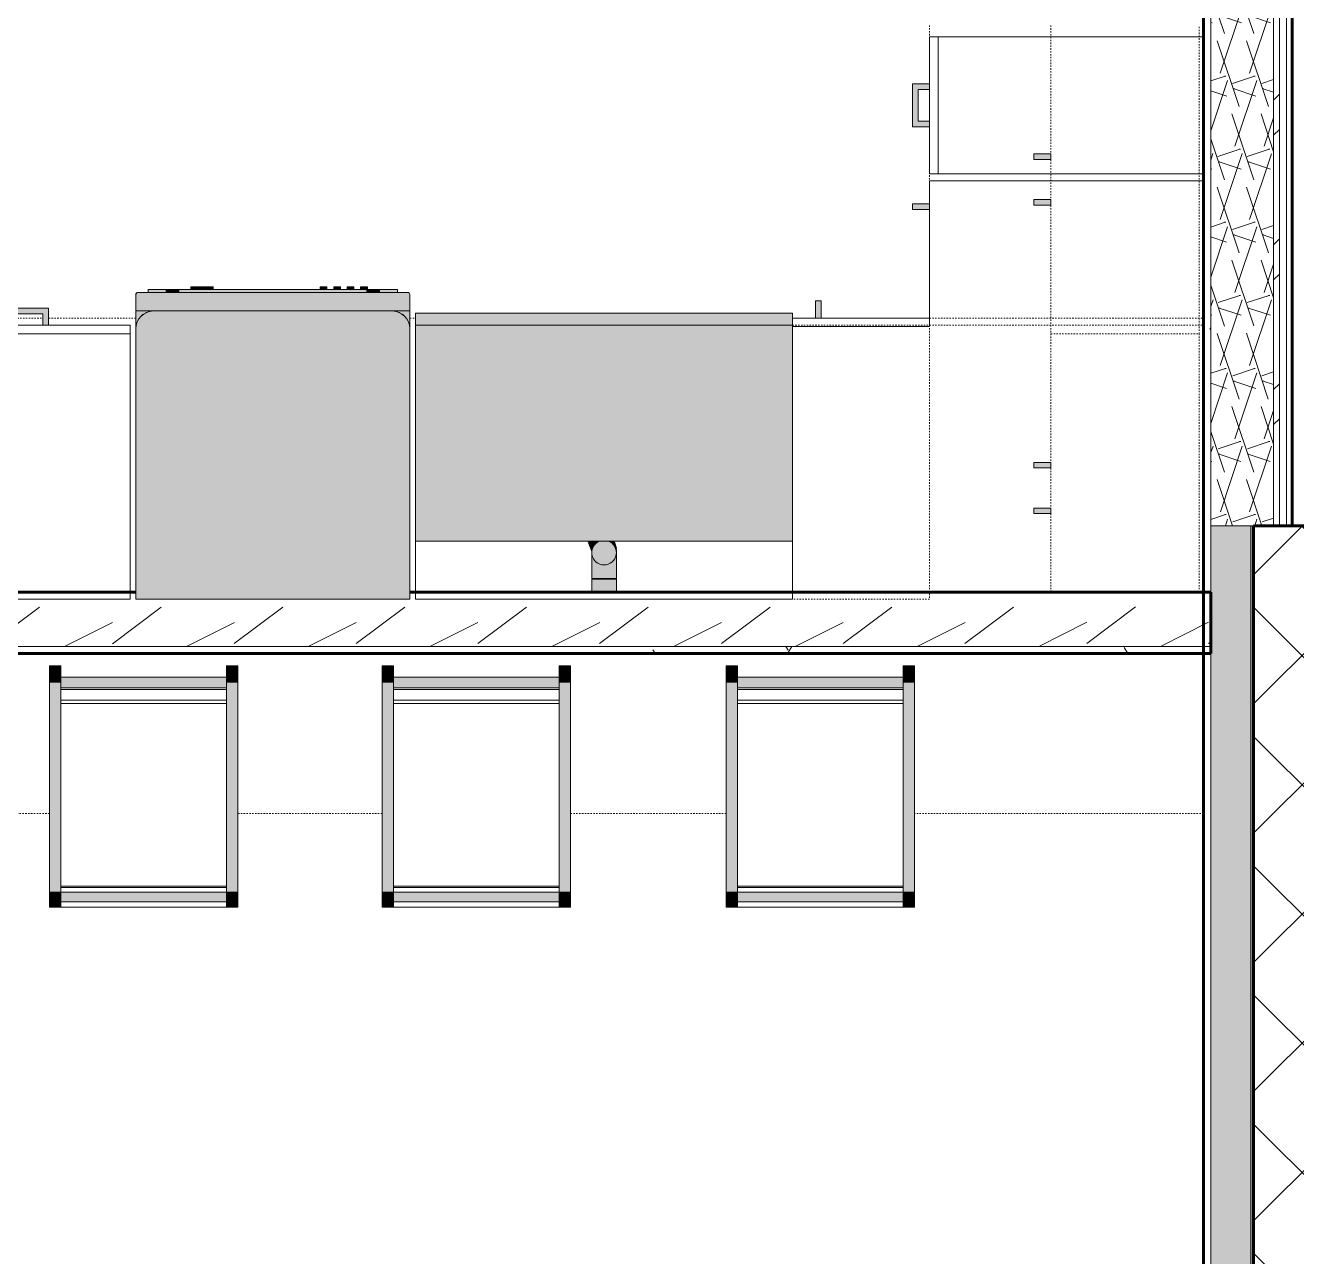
# Model space of a CAD drawing. Header units: inches. Extents: x -4169 to -1846, y 9706 to 12377.
# Drawn here: x -2747.9 to -2636.6, y 10197.6 to 10305.4 of the extents above; entities that cross this region are included whole.
import ezdxf

# ---------------------------------------------------------------- set-up
doc = ezdxf.new("R2010")
doc.units = ezdxf.units.IN
doc.header["$MEASUREMENT"] = 0
doc.linetypes.add('Dash', pattern=[0.25, 0.125, -0.125])
for name, color, linetype, lineweight in [('0-1', 7, 'Continuous', 5), ('0-2', 50, 'Continuous', 18), ('A-GENM-1', 11, 'Continuous', 9), ('A-GENM-2', 250, 'Continuous', 9), ('A-WALL', 113, 'Continuous', 18), ('A-WALL-13', 113, 'Continuous', 5), ('A-WALL-14', 113, 'Continuous', 60), ('A-WALL-4', 10, 'Continuous', 60), ('A-WALL-5', 50, 'Continuous', 18), ('A-WALL-PATT-1', 250, 'Continuous', 9), ('A-WALL-PATT-2', 253, 'Continuous', 9), ('A-WALL-PATT-3', 45, 'Continuous', 9), ('A-WALL-PATT-4', 111, 'Continuous', 9), ('I-FURN-1', 250, 'Continuous', 9), ('I-FURN-2', 9, 'Continuous', 9), ('I-WALL-3', 2, 'Continuous', 60), ('P-SANR-FIXT-2', 250, 'Continuous', 9), ('P-SANR-FIXT-3', 55, 'Continuous', 9), ('Q-CASE-1', 9, 'Continuous', 9), ('Q-CASE-3', 250, 'Continuous', 9), ('Q-CASE-4', 250, 'Dash', 9), ('Q-CASE-5', 254, 'Continuous', 9), ('Q-CASE-HDLN-1', 250, 'Dash', 9), ('Q-SPCQ-1', 250, 'Continuous', 9), ('Q-SPCQ-2', 55, 'Continuous', 9)]:
    doc.layers.add(name, color=color, linetype=linetype, lineweight=lineweight)
pattern_1 = [(0, (0, 0), (20.48, 5.12), [0.845, -14.515, 0.845, -14.515, -81.92]), (0, (0, 0), (20.48, 5.12), [-30.72, 0.845, -29.875, 0.845, -14.515, -35.84]), (0, (0, 0), (20.48, 5.12), [-76.8, 0.845, -9.395, 0.845, -24.755]), (120, (7.68, 2.56), (-14.67405, 15.1762003), [0.845, -14.515, 0.845, -14.515, -81.92]), (120, (7.68, 2.56), (-14.67405, 15.1762003), [-30.72, 0.845, -29.875, 0.845, -14.515, -35.84]), (120, (7.68, 2.56), (-14.67405, 15.1762003), [-76.8, 0.845, -9.395, 0.845, -24.755]), (240, (10.24, 12.8), (-5.80595, -20.2962003), [0.845, -14.515, 0.845, -14.515, -81.92]), (240, (10.24, 12.8), (-5.80595, -20.2962003), [-30.72, 0.845, -29.875, 0.845, -14.515, -35.84]), (240, (10.24, 12.8), (-5.80595, -20.2962003), [-76.8, 0.845, -9.395, 0.845, -24.755])]
pattern_2 = [(45, (0, 0), (-5.656854, 5.656854), []), (135, (0, 0), (-5.656854, -5.656854), [])]
pattern_3 = [(161.57, (0.32, 0.32), (-2.560496185, -0.000537386), [0, -18.214, 2.022, 0]), (18.43, (-0.32, 0.32), (-2.560496185, 0.000537386), [0, -18.214, 2.022, 0]), (108.43, (0.32, 0.32), (1.27922091, -6.400876726), [6.07, -14.166]), (71.57, (-0.32, 0.32), (1.27922091, 6.400876726), [6.07, -14.166])]

# ---------------------------------------------------------------- blocks, each defined once
blk = doc.blocks.new('OD_CW_Countertop - OD_CW_Countertop-V12-ENLARGED RCP - 2ND FLOOR PLAN')
at = {"layer": 'Q-CASE-HDLN-1'}
for p, q in [((10.79, 19.38), (13.54, 19.38)), ((14.04, 19.38), (21.65, 19.38)), ((45.66, 19.38), (46.16, 19.38)), ((79.16, 19.38), (81.17, 19.38)), ((81.66, 19.38), (115.16, 19.38)), ((14.11, -24), (0.74, -24)), ((43.23, -24), (30.61, -24)), ((73.35, -24), (59.73, -24)), ((115.16, -24), (89.85, -24))]:
    blk.add_line(p, q, dxfattribs=at)
blk = doc.blocks.new('OD_CW_Countertop - OD_CW_Countertop-V13-ENLARGED RCP - 2ND FLOOR PLAN')
at = {"layer": 'Q-CASE-HDLN-1'}
for p, q in [((0.74, 24), (0.74, 0)), ((70.36, 0), (70.36, 24)), ((0.74, 0), (10.24, 0)), ((10.73, 0), (14.11, 0)), ((44.11, 0), (49.24, 0)), ((49.74, 0), (52.49, 0)), ((52.99, 0), (59.74, 0)), ((60.23, 0), (70.36, 0))]:
    blk.add_line(p, q, dxfattribs=at)
blk = doc.blocks.new('Dishwasher_15404 - 34_ counter-1372825-ENLARGED RCP - 2ND FLOOR PLAN')
at = {"layer": 'Q-SPCQ-2'}
for points in [[(0, -24), (23.68, -24), (24.08, -23.95), (24.46, -23.79), (24.83, -23.48), (25.07, -23.15), (25.2, -22.77), (25.25, -22.43), (25.25, -1.57), (25.17, -1.1), (24.98, -0.71), (24.74, -0.42), (24.46, -0.21), (24.08, -0.05), (23.68, 0), (0, 0), (0, -15.5)], [(26.68, -24), (26.82, -23.94), (26.87, -23.8), (26.87, -0.15), (26.82, -0.06), (26.68, 0), (25.25, 0), (25.25, -24), (26.59, -24)], [(27.12, -2.61), (27.12, -1.09), (26.87, -1.09), (26.87, -2.61)], [(27.12, -3.81), (27.12, -2.61), (26.87, -2.63), (26.87, -3.81)], [(27.12, -20.19), (27.12, -3.81), (26.87, -3.81), (26.87, -20.19)], [(27.37, -5.81), (27.37, -4.82), (27.12, -4.82), (27.12, -5.81)], [(27.37, -6.79), (27.37, -5.81), (27.12, -5.81), (27.12, -6.79)], [(27.37, -16.74), (27.37, -16.15), (27.12, -16.15), (27.12, -16.74)], [(27.37, -17.92), (27.37, -17.33), (27.12, -17.33), (27.12, -17.92)], [(27.37, -19.1), (27.37, -18.51), (27.12, -18.51), (27.12, -19.1)], [(27.12, -20.28), (27.37, -20.28), (27.37, -19.69), (27.12, -19.69), (27.12, -20.19)], [(26.87, -21.39), (27.12, -21.39), (27.12, -20.19), (26.87, -20.19), (26.87, -21.24)], [(26.87, -22.91), (27.12, -22.91), (27.12, -21.39), (26.87, -21.39)]]:
    blk.add_hatch(color=256, dxfattribs=at).paths.add_polyline_path(points, flags=0)
h = blk.add_hatch(color=256, dxfattribs=at)
h.paths.add_polyline_path([(25.25, -24), (25.25, -22.43), (25.2, -22.83), (24.96, -23.33), (24.74, -23.58), (24.46, -23.79), (24.08, -23.95), (23.68, -24), (25.05, -24)], flags=0)
h.paths.add_polyline_path([(25.25, -1.57), (25.25, 0), (23.68, 0), (24.08, -0.05), (24.46, -0.21), (24.83, -0.52), (25.04, -0.79), (25.22, -1.25)], flags=0)
h = blk.add_hatch(color=256, dxfattribs=at)
h.paths.add_polyline_path([(25.07, -23.15), (25.12, -23.05), (25.13, -22.98)], flags=0)
h.paths.add_polyline_path([(25.2, -22.8), (25.22, -22.75), (25.2, -22.78)], flags=0)
h.paths.add_polyline_path([(25, -0.74), (24.96, -0.67), (24.98, -0.71)], flags=0)
at = {"layer": 'Q-SPCQ-1'}
for p, q in [((0, -24), (0, 0)), ((0, 0), (23.68, 0)), ((23.68, 0), (25.25, 0)), ((25.25, 0), (26.68, 0)), ((25.25, 0), (25.25, -1.57)), ((26.87, -0.2), (26.87, -23.8)), ((27.12, -1.09), (26.87, -1.09)), ((27.12, -2.61), (27.12, -1.09)), ((25.25, -1.57), (25.25, -22.43)), ((27.12, -3.81), (27.12, -2.61)), ((27.12, -20.19), (27.12, -3.81)), ((27.12, -4.82), (27.37, -4.82)), ((27.37, -5.81), (27.37, -4.82)), ((27.37, -6.79), (27.37, -5.81)), ((27.37, -6.79), (27.12, -6.79)), ((27.37, -16.15), (27.12, -16.15)), ((27.37, -16.74), (27.37, -16.15)), ((27.37, -16.74), (27.12, -16.74)), ((27.37, -17.33), (27.12, -17.33)), ((27.37, -17.92), (27.37, -17.33)), ((27.37, -17.92), (27.12, -17.92)), ((27.37, -18.51), (27.12, -18.51)), ((27.37, -19.1), (27.37, -18.51)), ((27.37, -19.1), (27.12, -19.1)), ((27.37, -19.69), (27.12, -19.69)), ((27.37, -20.28), (27.37, -19.69)), ((27.12, -21.39), (27.12, -20.19)), ((27.37, -20.28), (27.12, -20.28)), ((27.12, -22.91), (27.12, -21.39)), ((25.25, -22.43), (25.25, -24)), ((27.12, -22.91), (26.87, -22.91)), ((23.68, -24), (0, -24)), ((25.25, -24), (23.68, -24)), ((26.68, -24), (25.25, -24))]:
    blk.add_line(p, q, dxfattribs=at)
for centre, radius, start, end in [((26.68, -0.2), 0.197, 0, 90), ((23.68, -1.57), 1.57, 0, 90), ((23.68, -1.57), 1.57, 32.077, 42.3359), ((23.68, -1.57), 1.57, 17.8182, 27.5266), ((26.68, -0.2), 0.197, 15, 75), ((23.68, -1.57), 1.57, 0, 13.6425), ((23.68, -22.43), 1.57, 270, 0), ((23.68, -22.43), 1.57, 317.6641, 327.923), ((23.68, -22.43), 1.57, 332.4734, 342.1818), ((23.68, -22.43), 1.57, 346.3575, 0), ((26.68, -23.8), 0.197, 270, 0)]:
    blk.add_arc(centre, radius, start, end, dxfattribs=at)
blk = doc.blocks.new('Bar_Stool_6722_1_ - Bar_Stool_6722_1_-1372833-ENLARGED RCP - 2ND FLOOR PLAN')
at = {"layer": 'I-FURN-2'}
for points in [[(0, -0.46), (0, -0.75), (1, -0.75), (1, 0), (0, 0)], [(15.5, 0), (15.5, -0.75), (16.5, -0.75), (16.5, 0), (16, 0)], [(0, -1.3), (1, -1.3), (1, -0.75), (0, -0.75), (0, -0.94)], [(1, -0.75), (1, -1.3), (15.5, -1.3), (15.5, -0.46), (1, -0.46), (1, -0.75)], [(15.5, -1.3), (16.5, -1.3), (16.5, -0.75), (15.5, -0.75), (15.5, -0.94)], [(0, -1.83), (0, -19.69), (1, -19.69), (1, -1.3), (0, -1.3)], [(15.5, -17.83), (15.5, -19.69), (16.5, -19.69), (16.5, -1.3), (15.5, -1.3), (15.5, -1.83)], [(0, -19.89), (0, -20.14), (1, -20.14), (1, -19.69), (0, -19.69)], [(1, -20.14), (15.5, -20.13), (15.5, -19.22), (1, -19.22), (1, -19.69)], [(15.5, -19.92), (15.5, -20.14), (16.5, -20.14), (16.5, -19.69), (15.5, -19.7), (15.5, -19.89)], [(0, -21.13), (1, -21.13), (1, -20.14), (0, -20.14)], [(15.5, -21.13), (16.5, -21.13), (16.5, -20.14), (15.5, -20.14)]]:
    blk.add_hatch(color=256, dxfattribs=at).paths.add_polyline_path(points, flags=0)
at = {"layer": 'I-FURN-1'}
for p, q in [((0, 0), (0, -0.75)), ((0, 0), (1, 0)), ((1, -0.75), (1, 0)), ((0, -0.75), (0, -1.3)), ((1, -0.75), (0, -0.75)), ((15.5, 0), (1, 0)), ((15.5, -0.46), (1, -0.46)), ((1, -1.3), (1, -0.75)), ((15.5, 0), (15.5, -0.75)), ((15.5, 0), (16.5, 0)), ((15.5, -0.75), (15.5, -1.3)), ((16.5, -0.75), (15.5, -0.75)), ((16.5, -0.75), (16.5, 0)), ((16.5, -1.3), (16.5, -0.75)), ((0, -1.3), (0, -19.69)), ((1, -1.3), (0, -1.3)), ((1, -1.3), (15.5, -1.3)), ((1, -19.69), (1, -1.3)), ((15.5, -1.73), (1, -1.73)), ((15.5, -1.83), (1, -1.83)), ((15.5, -1.3), (15.5, -19.69)), ((16.5, -1.3), (15.5, -1.3)), ((16.5, -19.69), (16.5, -1.3)), ((15.5, -17.83), (1, -17.83)), ((15.5, -18.13), (1, -18.13)), ((1, -19.69), (0, -19.69)), ((0, -19.69), (0, -20.14)), ((15.5, -19.07), (1, -19.07)), ((15.5, -19.22), (1, -19.22)), ((1, -20.14), (1, -19.69)), ((15.5, -19.69), (15.5, -20.14)), ((16.5, -19.69), (15.5, -19.69)), ((16.5, -20.14), (16.5, -19.69)), ((0, -20.14), (0, -21.13)), ((1, -20.14), (0, -20.14)), ((0, -21.13), (1, -21.13)), ((1, -20.14), (15.5, -20.14)), ((1, -21.13), (1, -20.14)), ((15.5, -20.14), (15.5, -21.13)), ((16.5, -20.14), (15.5, -20.14)), ((15.5, -21.13), (16.5, -21.13)), ((16.5, -21.13), (16.5, -20.14))]:
    blk.add_line(p, q, dxfattribs=at)
blk = doc.blocks.new('300 Series Wall Hung Cabinet_302 - 27_ X 36_-V16-ENLARGED RCP - 2ND FLOOR PLAN')
at = {"layer": 'Q-CASE-1'}
for points in [[(-1.76, -13.19), (-2.25, -13.19), (-2.25, -14.69), (-1.76, -14.69)], [(2.24, -13.19), (1.75, -13.19), (1.75, -14.69), (2.24, -14.69)]]:
    blk.add_hatch(color=256, dxfattribs=at).paths.add_polyline_path(points, flags=0)
at = {"layer": 'Q-CASE-3'}
for p, q in [((-1.76, -13.19), (-2.25, -13.19)), ((-2.25, -13.19), (-2.25, -14.69)), ((-1.76, -14.69), (-1.76, -13.19)), ((2.24, -13.19), (1.75, -13.19)), ((1.75, -13.19), (1.75, -14.69)), ((2.24, -14.69), (2.24, -13.19)), ((-2.25, -14.69), (-1.76, -14.69)), ((1.75, -14.69), (2.24, -14.69))]:
    blk.add_line(p, q, dxfattribs=at)
at = {"layer": 'Q-CASE-4'}
for p, q in [((13.5, -0.19), (-13.5, -0.19)), ((13.5, -13.19), (13.5, -0.19)), ((-13.5, -13.19), (13.5, -13.19))]:
    blk.add_line(p, q, dxfattribs=at)
blk = doc.blocks.new('Base Cabinet 4 Drawer 254 - Base Cabinet 4 Drawer 254 12_-2569780-ENLARGED RCP - 2ND FLOOR PLAN')
at = {"layer": 'Q-CASE-5'}
blk.add_hatch(color=256, dxfattribs=at).paths.add_polyline_path([(2.61, 24), (2.61, 25.5), (-1.14, 25.5), (-1.14, 24), (-0.64, 24), (-0.64, 25), (2.11, 25), (2.11, 24)], flags=0)
at = {"layer": 'Q-CASE-3'}
for p, q in [((-1.14, 24), (-1.14, 25.5)), ((-1.14, 25.5), (2.61, 25.5)), ((2.11, 25), (-0.64, 25)), ((-0.64, 24), (-0.64, 25)), ((2.11, 24), (2.11, 25)), ((2.61, 25.5), (2.61, 24)), ((-5.26, 24), (6.74, 24)), ((-5.26, 23.25), (-5.26, 24)), ((-1.14, 24), (-0.64, 24)), ((2.61, 24), (2.11, 24)), ((6.74, 24), (6.74, 23.25)), ((6.74, 23.25), (-5.26, 23.25)), ((-5.26, 23.25), (-5.26, 0)), ((6.74, 0), (6.74, 23.25)), ((-5.26, 0), (6.74, 0))]:
    blk.add_line(p, q, dxfattribs=at)
blk = doc.blocks.new('Vanity Cabinet-Double Door - 33_-2318066-ENLARGED RCP - 2ND FLOOR PLAN')
at = {"layer": 'Q-CASE-3'}
for p, q in [((-15.76, 24), (-15.76, 0)), ((17.24, 24), (-15.76, 24)), ((17.24, 0), (17.24, 24)), ((-15.76, 0), (17.24, 0))]:
    blk.add_line(p, q, dxfattribs=at)
blk = doc.blocks.new('Base Cabinet-Single Door - 12_-2208689-ENLARGED RCP - 2ND FLOOR PLAN')
at = {"layer": 'Q-CASE-4'}
for p, q in [((-5.26, -24), (-5.26, 0)), ((-5.26, 0), (6.74, 0)), ((6.74, 0), (6.74, -24)), ((6.74, -24), (-5.26, -24))]:
    blk.add_line(p, q, dxfattribs=at)
blk = doc.blocks.new('Base Cabinet 3 Drawer 230 - Base Cabinet 3 Drawer 230 18_-2579417-ENLARGED RCP - 2ND FLOOR PLAN')
at = {"layer": 'Q-CASE-5'}
blk.add_hatch(color=256, dxfattribs=at).paths.add_polyline_path([(2.61, 25), (2.61, 25.5), (-1.14, 25.5), (-1.14, 24), (-0.64, 24), (-0.64, 25), (2.11, 25), (2.11, 24), (2.61, 24)], flags=0)
at = {"layer": 'Q-CASE-3'}
for p, q in [((-1.14, 24), (-1.14, 25.5)), ((-1.14, 25.5), (2.61, 25.5)), ((2.11, 25), (-0.64, 25)), ((-0.64, 24), (-0.64, 25)), ((2.11, 24), (2.11, 25)), ((2.61, 25.5), (2.61, 24)), ((-8.26, 24), (9.74, 24)), ((-8.26, 23.25), (-8.26, 24)), ((-1.14, 24), (-0.64, 24)), ((2.61, 24), (2.11, 24)), ((9.74, 24), (9.74, 23.25)), ((9.74, 23.25), (-8.26, 23.25)), ((-8.26, 23.25), (-8.26, 0)), ((9.74, 0), (9.74, 23.25)), ((-8.26, 0), (9.74, 0))]:
    blk.add_line(p, q, dxfattribs=at)
blk = doc.blocks.new('kitchen_faucet_14143 - kitchen_faucet_14143-V61-ENLARGED RCP - 2ND FLOOR PLAN')
at = {"layer": 'A-GENM-1'}
for points in [[(1.08, 0), (1.01, 0.37), (0.94, 0.54), (0.69, 0.82), (0.54, 0.94), (0.28, 1.05), (0, 1.08), (-0.28, 1.05), (-0.56, 0.92), (-0.77, 0.77), (-0.95, 0.51), (-1.01, 0.3), (-0.98, -0.44), (-0.88, -0.62), (-0.77, -0.77), (-0.54, -0.94), (-0.25, -1.05), (0.06, -1.07), (0.28, -1.05), (0.56, -0.92), (0.77, -0.77), (0.94, -0.54), (1.05, -0.28), (1.07, -0.13)], [(-0.41, 1.03), (-0.47, 1), (-0.95, 0.59), (-0.93, 0.62), (-0.89, 0.66), (-0.41, 1.03)], [(-0.36, 1.03), (-0.37, 1.03), (-0.36, 1.03)], [(-0.33, 1.03), (-0.36, 1.03), (-0.34, 1.03)], [(2.26, 0.54), (2.26, 1.08), (0.06, 1.07), (0.38, 1.01), (0.6, 0.89), (0.83, 0.68), (0.94, 0.54), (1.05, 0.28), (1.08, 0), (1.01, -0.37), (0.87, -0.63), (0.69, -0.82), (0.49, -0.96), (0.25, -1.05), (0.19, -1.08), (2.26, -1.08), (2.26, 0.28)], [(2.34, 1.02), (2.26, 1.01), (2.26, -1.02), (2.34, -1.02), (2.34, 0.99)], [(3.44, -1.08), (3.44, 1.08), (2.34, 1.08), (2.34, -1.08), (2.58, -1.08)], [(-0.52, -1.03), (-0.72, -0.9), (-0.84, -0.79), (-1.01, -0.64), (-1, -0.77), (-0.65, -1.03), (-0.52, -1.03)], [(-0.21, -1.05), (-0.6, -1.03), (-0.94, -1.02), (-1.01, -0.96), (-0.98, -1.21), (-0.39, -1.21), (-0.24, -1.08)], [(-0.79, -0.96), (-0.84, -0.9), (-1, -0.81), (-0.87, -0.91), (-0.8, -0.96)], [(-0.75, -0.98), (-0.88, -0.9), (-0.9, -0.92), (-0.97, -0.99), (-0.9, -1.02), (-0.77, -1.01), (-0.76, -0.98)], [(-0.8, -0.75), (-0.95, -0.62), (-0.92, -0.66), (-0.81, -0.75)], [(-0.89, -0.9), (-0.92, -0.91), (-0.9, -0.92)], [(-0.63, -0.96), (-0.68, -0.9), (-0.82, -0.82), (-0.7, -0.91), (-0.64, -0.96)], [(-0.57, -0.96), (-0.62, -0.92), (-0.77, -0.79), (-0.61, -0.94), (-0.58, -0.96)], [(-0.55, -0.96), (-0.61, -0.9), (-0.73, -0.81), (-0.56, -0.96), (-0.55, -0.96)], [(-0.53, -1.21), (-1.01, -1.22), (-0.98, -1.33), (-0.67, -1.33), (-0.54, -1.22)]]:
    blk.add_hatch(color=256, dxfattribs=at).paths.add_polyline_path(points, flags=0)
h = blk.add_hatch(color=256, dxfattribs=at)
h.paths.add_polyline_path([(-0.8, 0.82), (-0.7, 0.88), (-0.79, 0.82)], flags=0)
h.paths.add_polyline_path([(-0.52, 1.03), (-0.7, 1.01), (-1.01, 0.76), (-0.99, 0.64), (-0.52, 1.03)], flags=0)
h = blk.add_hatch(color=256, dxfattribs=at)
h.paths.add_polyline_path([(-0.74, 0.82), (-0.67, 0.87), (-0.73, 0.83)], flags=0)
h.paths.add_polyline_path([(-0.46, 1.03), (-0.54, 1.01), (-1.01, 0.59), (-0.96, 0.61), (-0.91, 0.66), (-0.47, 1.02)], flags=0)
h = blk.add_hatch(color=256, dxfattribs=at)
h.paths.add_polyline_path([(-0.9, 0.85), (-0.95, 0.83), (-0.92, 0.84)], flags=0)
h.paths.add_polyline_path([(-0.93, 0.85), (-1.01, 0.83), (-0.98, 0.8), (-0.93, 0.85)], flags=0)
h = blk.add_hatch(color=256, dxfattribs=at)
h.paths.add_polyline_path([(-0.9, 0.59), (-1.01, 0.57), (-0.98, 0.43), (-0.91, 0.57)], flags=0)
h.paths.add_polyline_path([(-0.9, -0.59), (-0.98, -0.44), (-1.01, -0.44), (-0.99, -0.59), (-0.93, -0.59)], flags=0)
h = blk.add_hatch(color=256, dxfattribs=at)
h.paths.add_polyline_path([(-0.44, 1.03), (-0.49, 1.01), (-0.44, 1.03)], flags=0)
h.paths.add_polyline_path([(-0.72, 0.82), (-0.96, 0.59), (-0.94, 0.62), (-0.9, 0.66), (-0.73, 0.81)], flags=0)
h = blk.add_hatch(color=256, dxfattribs=at)
h.paths.add_polyline_path([(-0.37, 1.03), (-0.43, 1.01), (-0.38, 1.03)], flags=0)
h.paths.add_polyline_path([(-0.78, 0.74), (-0.93, 0.59), (-0.89, 0.61), (-0.85, 0.66), (-0.83, 0.68)], flags=0)
h = blk.add_hatch(color=256, dxfattribs=at)
h.paths.add_polyline_path([(-0.46, -1.03), (-0.67, -0.9), (-0.47, -1.03)], flags=0)
h.paths.add_polyline_path([(-0.75, -0.84), (-1, -0.59), (-1, -0.62), (-0.97, -0.66), (-0.76, -0.83)], flags=0)
h = blk.add_hatch(color=256, dxfattribs=at)
h.paths.add_polyline_path([(-0.41, -1.03), (-0.52, -0.95), (-0.49, -0.99), (-0.42, -1.03)], flags=0)
h.paths.add_polyline_path([(-0.76, -0.78), (-0.94, -0.62), (-0.9, -0.66), (-0.77, -0.76)], flags=0)
h = blk.add_hatch(color=256, dxfattribs=at)
h.paths.add_polyline_path([(-0.37, -1.03), (-0.43, -1.01), (-0.37, -1.03)], flags=0)
h.paths.add_polyline_path([(-0.78, -0.74), (-0.93, -0.6), (-0.88, -0.66), (-0.79, -0.74)], flags=0)
at = {"layer": 'A-GENM-2'}
for p, q in [((-1.01, 0.82), (-0.91, 0.84)), ((-1.01, 0.59), (-0.9, 0.59)), ((-0.97, 0.59), (-0.93, 0.64)), ((-0.96, 0.59), (-0.92, 0.63)), ((-0.51, 0.96), (-0.43, 0.98)), ((-0.41, 1.03), (-0.22, 1.08)), ((-0.39, 1.08), (-0.27, 1.05)), ((-0.36, 1.03), (-0.17, 1.08)), ((-0.35, 1.03), (-0.15, 1.08)), ((-0.34, 1.03), (-0.14, 1.08)), ((-0.22, 1.08), (-0.15, 1.06)), ((-0.2, 1.06), (-0.1, 1.08)), ((-0.17, 1.08), (-0.12, 1.07)), ((-0.15, 1.08), (-0.11, 1.07)), ((-0.14, 1.08), (-0.1, 1.07)), ((-0.11, 1.07), (-0.06, 1.08)), ((-0.1, 1.08), (-0.07, 1.07)), ((-0.09, 1.07), (-0.04, 1.08)), ((0, 1.08), (2.26, 1.08)), ((2.26, -1.08), (2.26, 1.08)), ((2.26, 1.02), (2.34, 1.02)), ((2.34, 1.08), (3.44, 1.08)), ((2.34, 1.08), (2.34, -1.08)), ((3.44, -1.08), (3.44, 1.08)), ((-0.9, -0.59), (-1.01, -0.59)), ((-0.99, -0.98), (-0.92, -0.87)), ((-0.78, -1.02), (-0.75, -0.98)), ((-0.69, -1.06), (-0.59, -1.03)), ((-0.22, -1.08), (-0.39, -1.03)), ((-0.26, -1.05), (-0.39, -1.08)), ((-0.17, -1.08), (-0.34, -1.03)), ((-0.15, -1.08), (-0.25, -1.05)), ((-0.14, -1.08), (-0.24, -1.05)), ((-0.15, -1.06), (-0.22, -1.08)), ((-0.1, -1.08), (-0.17, -1.06)), ((-0.11, -1.07), (-0.17, -1.08)), ((-0.1, -1.07), (-0.15, -1.08)), ((-0.09, -1.07), (-0.14, -1.08)), ((-0.08, -1.08), (-0.11, -1.07)), ((-0.08, -1.08), (-0.11, -1.07)), ((-0.08, -1.08), (-0.11, -1.07)), ((-0.08, -1.08), (-0.11, -1.07)), ((-0.08, -1.08), (-0.11, -1.07)), ((-0.08, -1.08), (-0.11, -1.07)), ((-0.06, -1.07), (-0.1, -1.08)), ((-0.06, -1.08), (-0.1, -1.07)), ((-0.04, -1.08), (-0.07, -1.07)), ((2.26, -1.08), (0, -1.08)), ((2.34, -1.02), (2.26, -1.02)), ((3.44, -1.08), (2.34, -1.08)), ((-0.69, -1.26), (-1.01, -1.16)), ((-0.93, -1.38), (-1.01, -1.35))]:
    blk.add_line(p, q, dxfattribs=at)
at = {"layer": 'A-GENM-2', "flags": 128}
for points in [[(-1.01, 0.78), (-0.84, 0.96), (-0.39, 1.08)], [(-1.01, 0.61), (-0.67, 0.96), (-0.49, 1.01)], [(-0.94, 0.59), (-0.57, 0.96), (-0.41, 1)], [(-0.9, 0.66), (-0.61, 0.96), (-0.48, 1)], [(-0.88, 0.67), (-0.59, 0.96), (-0.45, 1)], [(-0.69, 0.86), (-0.6, 0.96), (-0.52, 0.98)], [(-0.56, 0.93), (-0.53, 0.96), (-0.41, 0.99)], [(-0.51, -0.99), (-0.73, -0.92), (-1.01, -0.59)], [(-0.39, -1.08), (-0.89, -0.92), (-1.01, -0.79)], [(-1.01, -0.97), (-0.97, -1), (-0.69, -1.06)], [(-0.43, -0.98), (-0.63, -0.92), (-0.93, -0.59)], [(-0.51, -0.98), (-0.67, -0.92), (-0.88, -0.68)], [(-0.45, -0.99), (-0.65, -0.92), (-0.86, -0.68)], [(-0.61, -0.94), (-0.66, -0.92), (-0.69, -0.89)], [(-0.16, -1.06), (-0.24, -1.14), (-0.69, -1.26)], [(-0.56, -0.93), (-0.59, -0.92), (-0.66, -0.85)], [(-0.56, -0.93), (-0.58, -0.92), (-0.62, -0.88)], [(-0.48, -1.21), (-0.52, -1.25), (-0.93, -1.38)]]:
    blk.add_lwpolyline(points, dxfattribs=at)
at = {"layer": 'A-GENM-2'}
for start, end in [(0, 159.9003), (201.4304, 360)]:
    blk.add_arc((0, 0), 1.08, start, end, dxfattribs=at)
blk = doc.blocks.new('Stainless Steel Farmhous Kitchen Sink - Stainless Steel Farmhous Kitchen Sink-2443921-ENLARGED RCP - 2ND FLOOR PLAN')
at = {"layer": 'P-SANR-FIXT-3'}
blk.add_hatch(color=256, dxfattribs=at).paths.add_polyline_path([(-10.94, -22.2), (0, -22.2), (0, -2.25), (-33, -2.25), (-33, -22.2), (-27.82, -22.2)], flags=0)
at = {"layer": 'P-SANR-FIXT-2'}
for p, q in [((-33, -22.2), (-33, -2.25)), ((-33, -2.25), (0, -2.25)), ((0, -2.25), (0, -22.2)), ((0, -22.2), (-33, -22.2))]:
    blk.add_line(p, q, dxfattribs=at)
blk = doc.blocks.new('Base Cabinet Corner 197 - Base Cabinet Corner 197-2565125-ENLARGED RCP - 2ND FLOOR PLAN')
at = {"layer": 'Q-CASE-5'}
for points in [[(10.73, -25.38), (10.73, -24), (10.24, -24), (10.24, -25.5), (10.73, -25.5)], [(2.23, -33.51), (0.73, -33.51), (0.73, -34), (2.23, -34)]]:
    blk.add_hatch(color=256, dxfattribs=at).paths.add_polyline_path(points, flags=0)
at = {"layer": 'Q-CASE-3'}
for p, q in [((-23.26, 0), (12.74, 0)), ((-23.26, -36), (-23.26, 0)), ((12.74, 0), (12.74, -24)), ((0.74, -23.25), (0.74, -36)), ((12.74, -23.25), (0.74, -23.25)), ((0.74, -23.25), (0.74, -24)), ((0.74, -24), (0.74, -36)), ((12.74, -24), (0.74, -24)), ((10.73, -24), (10.24, -24)), ((10.24, -24), (10.24, -25.5)), ((10.73, -25.5), (10.73, -24)), ((10.24, -25.5), (10.73, -25.5)), ((2.23, -33.51), (0.73, -33.51)), ((0.73, -33.51), (0.73, -34)), ((0.73, -34), (2.23, -34)), ((2.23, -34), (2.23, -33.51)), ((0.74, -36), (-23.26, -36))]:
    blk.add_line(p, q, dxfattribs=at)
blk = doc.blocks.new('300 Series Wall Hung Cabinet_302 - 27_ X 36_-V79-ENLARGED RCP - 2ND FLOOR PLAN')
at = {"layer": 'Q-CASE-1'}
for points in [[(-2.25, 13.19), (-1.76, 13.19), (-1.76, 14.69), (-2.25, 14.69)], [(1.75, 13.19), (2.24, 13.19), (2.24, 14.69), (1.75, 14.69)]]:
    blk.add_hatch(color=256, dxfattribs=at).paths.add_polyline_path(points, flags=0)
at = {"layer": 'Q-CASE-3'}
for p, q in [((-1.76, 14.69), (-2.25, 14.69)), ((-2.25, 14.69), (-2.25, 13.19)), ((-1.76, 13.19), (-1.76, 14.69)), ((2.24, 14.69), (1.75, 14.69)), ((1.75, 14.69), (1.75, 13.19)), ((2.24, 13.19), (2.24, 14.69)), ((-2.25, 13.19), (-1.76, 13.19)), ((1.75, 13.19), (2.24, 13.19))]:
    blk.add_line(p, q, dxfattribs=at)
at = {"layer": 'Q-CASE-4'}
for p, q in [((-9.12, 13.19), (13.5, 13.19)), ((13.5, 13.19), (13.5, 0.19)), ((13.5, 0.19), (-9.12, 0.19))]:
    blk.add_line(p, q, dxfattribs=at)
blk = doc.blocks.new('CTR - 1st Phase - Unit Layouts_rvt-1-ENLARGED RCP - 2ND FLOOR PLAN')
at = {"layer": 'A-WALL-PATT-1'}
h = blk.add_hatch(dxfattribs=at)
h.set_pattern_fill('FP_1', color=256, style=0, pattern_type=2)
h.set_pattern_definition(pattern_1)
h.paths.add_polyline_path([(-2713.7, 10250.41), (-2644.7, 10250.41), (-2644.7, 10251.04), (-2753.3, 10251.04), (-2753.3, 10250.41), (-2714.2, 10250.41)], flags=0)
at = {"layer": 'A-WALL-PATT-2'}
h = blk.add_hatch(dxfattribs=at)
h.set_pattern_fill('FP_3', color=256, style=0, pattern_type=2)
h.set_pattern_definition([(216.87, (4.265, 10.662), (31.9871619, 21.32545714), [5.331, -47.981]), (206.565, (10.662, 7.464), (-10.662476, -10.6620098), [11.921, -11.921]), (198.435, (10.662, 2.132), (-21.3244936, -10.6625869), [6.744, -26.974])])
h.paths.add_polyline_path([(-2653.8, 10251.04), (-2644.07, 10251.04), (-2644.07, 10255.79), (-2714.2, 10255.79), (-2714.2, 10255.16), (-2738.2, 10255.16), (-2738.2, 10255.79), (-2753.3, 10255.79), (-2753.3, 10251.04), (-2680.7, 10251.04)], flags=0)
at = {"layer": 'A-WALL-4'}
for p, q in [((-2753.3, 10255.79), (-2738.2, 10255.79)), ((-2714.2, 10255.79), (-2644.07, 10255.79)), ((-2644.07, 10255.79), (-2644.07, 10250.41)), ((-2644.07, 10250.41), (-2753.3, 10250.41))]:
    blk.add_line(p, q, dxfattribs=at)
at = {"layer": 'A-WALL-5'}
blk.add_line((-2753.3, 10251.04), (-2644.07, 10251.04), dxfattribs=at)
at = {"layer": '0-2'}
for name, p, rotation in [('OD_CW_Countertop - OD_CW_Countertop-V13-ENLARGED RCP - 2ND FLOOR PLAN', (-2668.7, 10349.53), 269.999999999984), ('300 Series Wall Hung Cabinet_302 - 27_ X 36_-V16-ENLARGED RCP - 2ND FLOOR PLAN', (-2644.89, 10291.91), 269.9999999999577), ('Base Cabinet 4 Drawer 254 - Base Cabinet 4 Drawer 254 12_-2569780-ENLARGED RCP - 2ND FLOOR PLAN', (-2644.7, 10297.68), 89.99999999995781), ('Base Cabinet Corner 197 - Base Cabinet Corner 197-2565125-ENLARGED RCP - 2ND FLOOR PLAN', (-2667.96, 10255.79), 180), ('Dishwasher_15404 - 34_ counter-1372825-ENLARGED RCP - 2ND FLOOR PLAN', (-2738.2, 10255.16), 89.99999999997925), ('Stainless Steel Farmhous Kitchen Sink - Stainless Steel Farmhous Kitchen Sink-2443921-ENLARGED RCP - 2ND FLOOR PLAN', (-2713.7, 10258.01), 180), ('Base Cabinet-Single Door - 12_-2208689-ENLARGED RCP - 2ND FLOOR PLAN', (-2673.96, 10255.16), 180), ('300 Series Wall Hung Cabinet_302 - 27_ X 36_-V79-ENLARGED RCP - 2ND FLOOR PLAN', (-2644.89, 10264.91), 89.99999999995765), ('kitchen_faucet_14143 - kitchen_faucet_14143-V61-ENLARGED RCP - 2ND FLOOR PLAN', (-2697.2, 10259.25), 269.9999999999499), ('Bar_Stool_6722_1_ - Bar_Stool_6722_1_-1372833-ENLARGED RCP - 2ND FLOOR PLAN', (-2729.25, 10228.2), 180), ('Bar_Stool_6722_1_ - Bar_Stool_6722_1_-1372833-ENLARGED RCP - 2ND FLOOR PLAN', (-2700.13, 10228.2), 180), ('Bar_Stool_6722_1_ - Bar_Stool_6722_1_-1372833-ENLARGED RCP - 2ND FLOOR PLAN', (-2670.01, 10228.2), 180)]:
    blk.add_blockref(name, p, dxfattribs=dict(at, rotation=rotation))
for name, p in [('OD_CW_Countertop - OD_CW_Countertop-V12-ENLARGED RCP - 2ND FLOOR PLAN', (-2759.86, 10260.41)), ('Base Cabinet 3 Drawer 230 - Base Cabinet 3 Drawer 230 18_-2579417-ENLARGED RCP - 2ND FLOOR PLAN', (-2748.44, 10255.16)), ('Vanity Cabinet-Double Door - 33_-2318066-ENLARGED RCP - 2ND FLOOR PLAN', (-2697.94, 10255.16))]:
    blk.add_blockref(name, p, dxfattribs=at)
blk = doc.blocks.new('CTR - 1st Phase -Stairs _ Elevators_rvt-1-ENLARGED RCP - 2ND FLOOR PLAN')
at = {"layer": 'A-WALL-PATT-3'}
h = blk.add_hatch(dxfattribs=at)
h.set_pattern_fill('FP_54', color=256, style=0, pattern_type=2)
h.set_pattern_definition(pattern_2)
h.paths.add_polyline_path([(-2523.95, 10253.59), (-2520.32, 10253.59), (-2520.32, 10261.59), (-2584.32, 10261.59), (-2584.32, 10253.59), (-2528.32, 10253.59)], flags=0)
h.paths.add_polyline_path([(-2625.36, 10253.59), (-2624.32, 10253.59), (-2624.32, 10261.59), (-2640.32, 10261.59), (-2640.32, 10253.59), (-2632.32, 10253.59)], flags=0)
h = blk.add_hatch(dxfattribs=at)
h.set_pattern_fill('FP_54', color=256, style=0, pattern_type=2)
h.set_pattern_definition(pattern_2)
h.paths.add_polyline_path([(-2632.32, 10021.59), (-2632.32, 10253.59), (-2640.32, 10253.59), (-2640.32, 10021.59)], flags=0)
at = {"layer": 'A-WALL-4'}
for p, q in [((-2640.32, 10261.59), (-2624.32, 10261.59)), ((-2640.32, 10253.59), (-2640.32, 10261.59)), ((-2640.32, 10021.59), (-2640.32, 10253.59))]:
    blk.add_line(p, q, dxfattribs=at)

msp = doc.modelspace()

# ---------------------------------------------------------------- hatches: boundary and pattern name
at = {"layer": 'A-WALL-13'}
msp.add_hatch(color=256, dxfattribs=at).paths.add_polyline_path([(-2640.32, 10013.59), (-2640.32, 10261.59), (-2640.57, 10261.59), (-2640.57, 10013.59), (-2640.42, 10013.59)], flags=0)
at = {"layer": 'A-WALL-PATT-4'}
h = msp.add_hatch(dxfattribs=at)
h.set_pattern_fill('FP_1', color=256, style=0, pattern_type=2)
h.set_pattern_definition(pattern_1)
h.paths.add_polyline_path([(-2636.95, 10261.59), (-2636.95, 10381.16), (-2637.45, 10381.16), (-2637.45, 10261.59)], flags=0)
h = msp.add_hatch(dxfattribs=at)
h.set_pattern_fill('FP_38', color=256, style=0, pattern_type=2)
h.set_pattern_definition([(45, (0, 0), (-6.335677, 6.335677), []), (45, (0, 9.6), (-6.335677, 6.335677), [])])
h.paths.add_polyline_path([(-2638.07, 10261.59), (-2638.07, 10380.04), (-2638.57, 10380.04), (-2638.57, 10261.59)], flags=0)
h = msp.add_hatch(dxfattribs=at)
h.set_pattern_fill('FP_1', color=256, style=0, pattern_type=2)
h.set_pattern_definition(pattern_1)
h.paths.add_polyline_path([(-2637.45, 10261.59), (-2637.45, 10380.66), (-2638.07, 10380.66), (-2638.07, 10261.59)], flags=0)
h = msp.add_hatch(dxfattribs=at)
h.set_pattern_fill('FP_2', color=256, style=0, pattern_type=2)
h.set_pattern_definition(pattern_3)
h.paths.add_polyline_path([(-2640.32, 10261.59), (-2638.57, 10261.59), (-2638.57, 10379.54), (-2644.07, 10379.54), (-2644.07, 10261.59), (-2640.57, 10261.59)], flags=0)
h = msp.add_hatch(dxfattribs=at)
h.set_pattern_fill('FP_1', color=256, style=0, pattern_type=2)
h.set_pattern_definition(pattern_1)
h.paths.add_polyline_path([(-2644.07, 10261.59), (-2644.07, 10374.04), (-2644.7, 10374.04), (-2644.7, 10261.59)], flags=0)
h = msp.add_hatch(dxfattribs=at)
h.set_pattern_fill('FP_1', color=256, style=0, pattern_type=2)
h.set_pattern_definition(pattern_1)
h.paths.add_polyline_path([(-2644.07, 10013.59), (-2644.07, 10251.04), (-2644.7, 10251.04), (-2644.7, 10013.59)], flags=0)
h.paths.add_polyline_path([(-2644.07, 10255.79), (-2644.07, 10261.59), (-2644.7, 10261.59), (-2644.7, 10255.79)], flags=0)
h = msp.add_hatch(dxfattribs=at)
h.set_pattern_fill('FP_2', color=256, style=0, pattern_type=2)
h.set_pattern_definition(pattern_3)
h.paths.add_polyline_path([(-2640.57, 10013.59), (-2640.57, 10261.59), (-2644.07, 10261.59), (-2644.07, 10013.59)], flags=0)

# ---------------------------------------------------------------- linework, layer by layer
at = {"layer": 'A-WALL'}
for p, q in [((-2638.07, 10261.59), (-2638.07, 10380.04)), ((-2637.45, 10261.59), (-2637.45, 10380.66)), ((-2638.57, 10261.59), (-2638.57, 10379.54)), ((-2644.07, 10374.04), (-2644.07, 10013.59)), ((-2640.32, 10261.59), (-2644.07, 10261.59)), ((-2640.57, 10261.59), (-2640.57, 10013.59))]:
    msp.add_line(p, q, dxfattribs=at)
at = {"layer": 'A-WALL-14'}
for p, q in [((-2644.7, 10013.59), (-2644.7, 10261.59)), ((-2640.32, 10261.59), (-2640.32, 10013.59))]:
    msp.add_line(p, q, dxfattribs=at)
at = {"layer": 'I-WALL-3'}
for p, q in [((-2636.95, 10381.16), (-2636.95, 10261.59)), ((-2644.7, 10261.59), (-2644.7, 10373.41)), ((-2636.95, 10261.59), (-2640.32, 10261.59))]:
    msp.add_line(p, q, dxfattribs=at)

# ---------------------------------------------------------------- block references
at = {"layer": '0-1'}
for name in ['CTR - 1st Phase -Stairs _ Elevators_rvt-1-ENLARGED RCP - 2ND FLOOR PLAN', 'CTR - 1st Phase - Unit Layouts_rvt-1-ENLARGED RCP - 2ND FLOOR PLAN']:
    msp.add_blockref(name, (0, 0), dxfattribs=at)

doc.saveas('drawing.dxf')
